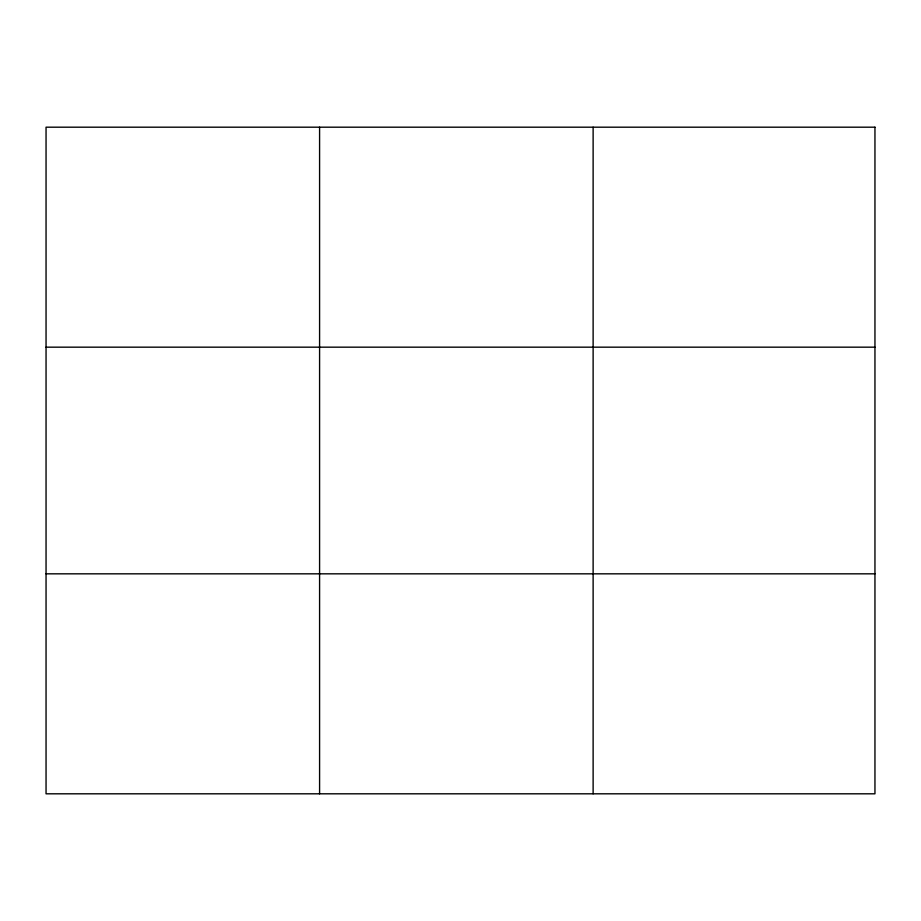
<?xml version="1.0" encoding="UTF-8"?>
<svg xmlns="http://www.w3.org/2000/svg" width="921" height="921" viewBox="0 0 921 921"><rect width="100%" height="100%" fill="white"/><g stroke="black" fill="none" stroke-linecap="round" stroke-linejoin="round"><path stroke-width="1.38" d="M319.587 793.81L319.587 127.19M593.124 793.81L593.124 127.19M46.05 347.171L874.95 347.171M46.05 573.829L874.95 573.829M874.95 127.19L874.95 793.81L46.05 793.81L46.05 127.19L874.95 127.19"/></g></svg>
